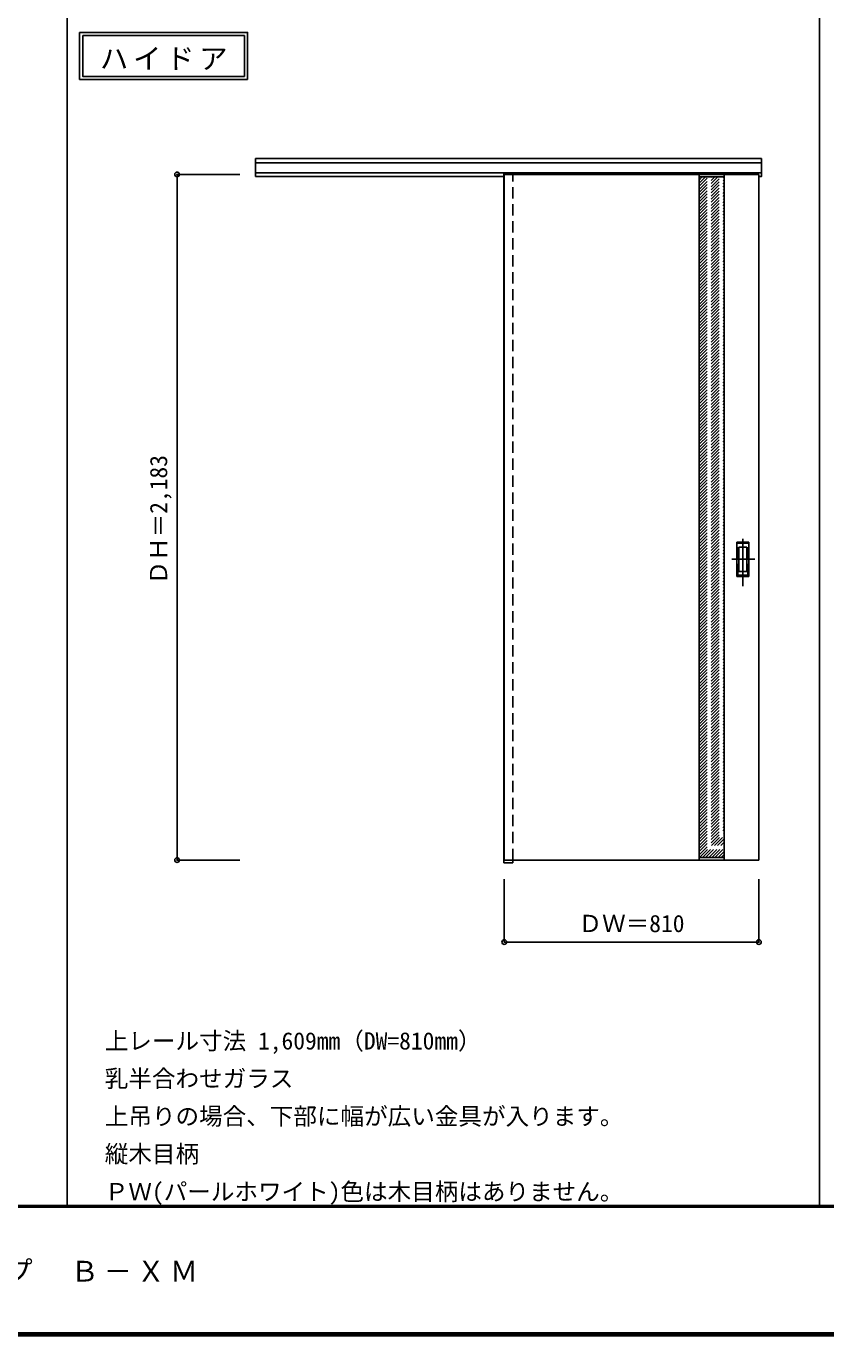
# Model space of a CAD drawing. Units: millimetres, scale not verified. Extents: x -6000 to 5700, y -4307 to 4175.
# Drawn here: x -3046 to -502, y -4205 to -36 of the extents above; entities that cross this region are included whole.
import ezdxf
from ezdxf.enums import TextEntityAlignment as Align

# ---------------------------------------------------------------- set-up
doc = ezdxf.new("R2010")
doc.units = ezdxf.units.MM
doc.header["$LTSCALE"] = 30
doc.header["$PDMODE"] = 32
doc.header["$PDSIZE"] = 15
doc.linetypes.add('CHAIN1', pattern=[8, 5, -1, 1, -1])
doc.linetypes.add('DASHED1', pattern=[1.8, 1.2, -0.6])
for name, color, linetype in [('0-2_扉', 3, 'Continuous'), ('0-3_仕上げ', 3, 'Continuous'), ('0-4_枠', 3, 'Continuous'), ('0-6_引手', 7, 'Continuous'), ('0-A_文字', 7, 'Continuous'), ('0-B_寸法', 4, 'Continuous'), ('0-C_ハッチ', 4, 'DASHED1'), ('F-1_枠', 6, 'Continuous'), ('F-A_文字', 7, 'Continuous')]:
    doc.layers.add(name, color=color, linetype=linetype)
doc.styles.add('ＭＳ ゴシック', font='')
doc.styles.get('ＭＳ ゴシック').set_extended_font_data('MS Gothic')

msp = doc.modelspace()

# ---------------------------------------------------------------- linework, layer by layer
at = {"layer": '0-2_扉', "color": 4, "linetype": 'DASHED1'}
msp.add_line((-1525, -507.25), (-1525, -511.25), dxfattribs=at)
at = {"layer": '0-2_扉'}
for p, q in [((-1525, -507.25), (-1525, -2690.25)), ((-1525, -507.25), (-715, -507.25)), ((-715, -2690.25), (-715, -507.25)), ((-1525, -2690.25), (-715, -2690.25))]:
    msp.add_line(p, q, dxfattribs=at)
at = {"layer": '0-3_仕上げ'}
for p, q in [((-905, -2690.47), (-905, -507.25)), ((-825, -2690.47), (-825, -507.25))]:
    msp.add_line(p, q, dxfattribs=at)
at = {"layer": '0-3_仕上げ', "color": 7}
for p, q in [((-905, -515.25), (-825, -515.25)), ((-905, -2682.47), (-825, -2682.47))]:
    msp.add_line(p, q, dxfattribs=at)
at = {"layer": '0-4_枠'}
for p, q in [((-2316, -457.25), (-707, -457.25)), ((-2316, -514.25), (-2316, -457.25)), ((-2316, -470.25), (-707, -470.25)), ((-2316, -502.25), (-707, -502.25)), ((-2316, -514.25), (-1525, -514.25)), ((-1526, -502.25), (-1526, -2699.25)), ((-1498, -507.25), (-1498, -502.25)), ((-1526, -2699.25), (-1498, -2699.25)), ((-1498, -2690.25), (-1498, -2699.25))]:
    msp.add_line(p, q, dxfattribs=at)
at = {"layer": '0-4_枠', "color": 4, "linetype": 'DASHED1'}
msp.add_line((-1498, -2690.25), (-1498, -507.25), dxfattribs=at)
at = {"layer": '0-4_枠'}
msp.add_lwpolyline([(-715, -514.25), (-707, -514.25), (-707, -457.25)], dxfattribs=at)
at = {"layer": '0-6_引手', "linetype": 'CHAIN1'}
for p, q in [((-766, -1817.98), (-766, -1647.13)), ((-727.93, -1732.75), (-800.44, -1732.75))]:
    msp.add_line(p, q, dxfattribs=at)
at = {"layer": '0-6_引手'}
for p, q in [((-747, -1677.75), (-785, -1677.75)), ((-785, -1787.75), (-785, -1677.75)), ((-753.5, -1693.75), (-778.5, -1693.75)), ((-778.5, -1771.75), (-778.5, -1693.75)), ((-753.5, -1771.75), (-753.5, -1693.75)), ((-747, -1787.75), (-747, -1677.75)), ((-747, -1787.75), (-785, -1787.75)), ((-753.5, -1771.75), (-778.5, -1771.75))]:
    msp.add_line(p, q, dxfattribs=at)
at = {"layer": '0-6_引手', "linetype": 'DASHED1'}
for p, q in [((-782, -1783.75), (-782, -1681.75)), ((-750, -1783.75), (-782, -1783.75))]:
    msp.add_line(p, q, dxfattribs=at)
msp.add_lwpolyline([(-750, -1783.75), (-750, -1681.75), (-782, -1681.75)], dxfattribs=at)
at = {"layer": '0-A_文字'}
for p, q in [((-2876, -55.5), (-2876, -205.5)), ((-2866, -65.5), (-2351.67, -65.5)), ((-2351.67, -65.5), (-2351.67, -195.5)), ((-2876, -205.5), (-2341.67, -205.5))]:
    msp.add_line(p, q, dxfattribs=at)
for points in [[(-2876, -55.5), (-2341.67, -55.5), (-2341.67, -205.5)], [(-2866, -65.5), (-2866, -195.5), (-2351.67, -195.5)]]:
    msp.add_lwpolyline(points, dxfattribs=at)
at = {"layer": '0-B_寸法'}
for p, q in [((-2566, -507.25), (-2566, -2690.25)), ((-2566, -507.25), (-2366, -507.25)), ((-2566, -2690.25), (-2366, -2690.25)), ((-1525, -2951.25), (-1525, -2751.25)), ((-715, -2951.25), (-715, -2751.25)), ((-715, -2951.25), (-1525, -2951.25))]:
    msp.add_line(p, q, dxfattribs=at)
at = {"layer": '0-B_寸法', "color": 7}
for p in [(-2566, -507.25), (-2566, -2690.25), (-1525, -2951.25), (-715, -2951.25)]:
    msp.add_point(p, dxfattribs=at)
at = {"layer": '0-C_ハッチ'}
for p, q in [((-905, -515.39), (-904.86, -515.25)), ((-905, -594.59), (-825.66, -515.25)), ((-905, -584.69), (-835.56, -515.25)), ((-905, -564.89), (-855.36, -515.25)), ((-905, -574.79), (-845.46, -515.25)), ((-905, -545.09), (-875.16, -515.25)), ((-905, -554.99), (-865.26, -515.25)), ((-905, -525.29), (-894.96, -515.25)), ((-905, -535.19), (-885.06, -515.25)), ((-905, -604.49), (-825, -524.49)), ((-905, -614.38), (-825, -534.38)), ((-905, -624.28), (-825, -544.28)), ((-905, -634.18), (-825, -554.18)), ((-905, -644.08), (-825, -564.08)), ((-905, -653.98), (-825, -573.98)), ((-905, -663.88), (-825, -583.88)), ((-905, -673.78), (-825, -593.78)), ((-905, -683.68), (-825, -603.68)), ((-905, -693.58), (-825, -613.58)), ((-905, -703.48), (-825, -623.48)), ((-905, -713.38), (-825, -633.38)), ((-905, -723.28), (-825, -643.28)), ((-905, -733.18), (-825, -653.18)), ((-905, -743.08), (-825, -663.08)), ((-905, -752.98), (-825, -672.98)), ((-905, -762.88), (-825, -682.88)), ((-905, -772.78), (-825, -692.78)), ((-905, -782.68), (-825, -702.68)), ((-905, -792.58), (-825, -712.58)), ((-905, -802.48), (-825, -722.48)), ((-905, -812.37), (-825, -732.37)), ((-905, -822.27), (-825, -742.27)), ((-905, -832.17), (-825, -752.17)), ((-905, -842.07), (-825, -762.07)), ((-905, -851.97), (-825, -771.97)), ((-905, -861.87), (-825, -781.87)), ((-905, -871.77), (-825, -791.77)), ((-905, -881.67), (-825, -801.67)), ((-905, -891.57), (-825, -811.57)), ((-905, -901.47), (-825, -821.47)), ((-905, -911.37), (-825, -831.37)), ((-905, -921.27), (-825, -841.27)), ((-905, -931.17), (-825, -851.17)), ((-905, -941.07), (-825, -861.07)), ((-905, -950.97), (-825, -870.97)), ((-905, -960.87), (-825, -880.87)), ((-905, -970.77), (-825, -890.77)), ((-905, -980.67), (-825, -900.67)), ((-905, -990.57), (-825, -910.57)), ((-905, -1000.47), (-825, -920.47)), ((-905, -1010.36), (-825, -930.36)), ((-905, -1020.26), (-825, -940.26)), ((-905, -1030.16), (-825, -950.16)), ((-905, -1040.06), (-825, -960.06)), ((-905, -1049.96), (-825, -969.96)), ((-905, -1059.86), (-825, -979.86)), ((-905, -1069.76), (-825, -989.76)), ((-905, -1079.66), (-825, -999.66)), ((-905, -1089.56), (-825, -1009.56)), ((-905, -1099.46), (-825, -1019.46)), ((-905, -1109.36), (-825, -1029.36)), ((-905, -1119.26), (-825, -1039.26)), ((-905, -1129.16), (-825, -1049.16)), ((-905, -1139.06), (-825, -1059.06)), ((-905, -1148.96), (-825, -1068.96)), ((-905, -1158.86), (-825, -1078.86)), ((-905, -1168.76), (-825, -1088.76)), ((-905, -1178.66), (-825, -1098.66)), ((-905, -1188.56), (-825, -1108.56)), ((-905, -1198.46), (-825, -1118.46)), ((-905, -1208.35), (-825, -1128.35)), ((-905, -1218.25), (-825, -1138.25)), ((-905, -1228.15), (-825, -1148.15)), ((-905, -1238.05), (-825, -1158.05)), ((-905, -1247.95), (-825, -1167.95)), ((-905, -1257.85), (-825, -1177.85)), ((-905, -1267.75), (-825, -1187.75)), ((-905, -1277.65), (-825, -1197.65)), ((-905, -1287.55), (-825, -1207.55)), ((-905, -1297.45), (-825, -1217.45)), ((-905, -1307.35), (-825, -1227.35)), ((-905, -1317.25), (-825, -1237.25)), ((-905, -1327.15), (-825, -1247.15)), ((-905, -1337.05), (-825, -1257.05)), ((-905, -1346.95), (-825, -1266.95)), ((-905, -1356.85), (-825, -1276.85)), ((-905, -1366.75), (-825, -1286.75)), ((-905, -1376.65), (-825, -1296.65)), ((-905, -1386.55), (-825, -1306.55)), ((-905, -1396.45), (-825, -1316.45)), ((-905, -1406.34), (-825, -1326.34)), ((-905, -1416.24), (-825, -1336.24)), ((-905, -1426.14), (-825, -1346.14)), ((-905, -1436.04), (-825, -1356.04)), ((-905, -1445.94), (-825, -1365.94)), ((-905, -1455.84), (-825, -1375.84)), ((-905, -1465.74), (-825, -1385.74)), ((-905, -1475.64), (-825, -1395.64)), ((-905, -1485.54), (-825, -1405.54)), ((-905, -1495.44), (-825, -1415.44)), ((-905, -1505.34), (-825, -1425.34)), ((-905, -1515.24), (-825, -1435.24)), ((-905, -1525.14), (-825, -1445.14)), ((-905, -1535.04), (-825, -1455.04)), ((-905, -1544.94), (-825, -1464.94)), ((-905, -1554.84), (-825, -1474.84)), ((-905, -1564.74), (-825, -1484.74)), ((-905, -1574.64), (-825, -1494.64)), ((-905, -1584.54), (-825, -1504.54)), ((-905, -1594.43), (-825, -1514.43)), ((-905, -1604.33), (-825, -1524.33)), ((-905, -1614.23), (-825, -1534.23)), ((-905, -1624.13), (-825, -1544.13)), ((-905, -1634.03), (-825, -1554.03)), ((-905, -1643.93), (-825, -1563.93)), ((-905, -1653.83), (-825, -1573.83)), ((-905, -1663.73), (-825, -1583.73)), ((-905, -1673.63), (-825, -1593.63)), ((-905, -1683.53), (-825, -1603.53)), ((-905, -1693.43), (-825, -1613.43)), ((-905, -1703.33), (-825, -1623.33)), ((-905, -1713.23), (-825, -1633.23)), ((-905, -1723.13), (-825, -1643.13)), ((-905, -1733.03), (-825, -1653.03)), ((-905, -1742.93), (-825, -1662.93)), ((-905, -1752.83), (-825, -1672.83)), ((-905, -1762.73), (-825, -1682.73)), ((-905, -1772.63), (-825, -1692.63)), ((-905, -1782.53), (-825, -1702.53)), ((-905, -1792.42), (-825, -1712.42)), ((-905, -1802.32), (-825, -1722.32)), ((-905, -1812.22), (-825, -1732.22)), ((-905, -1822.12), (-825, -1742.12)), ((-905, -1832.02), (-825, -1752.02)), ((-905, -1841.92), (-825, -1761.92)), ((-905, -1851.82), (-825, -1771.82)), ((-905, -1861.72), (-825, -1781.72)), ((-905, -1871.62), (-825, -1791.62)), ((-905, -1881.52), (-825, -1801.52)), ((-905, -1891.42), (-825, -1811.42)), ((-905, -1901.32), (-825, -1821.32)), ((-905, -1911.22), (-825, -1831.22)), ((-905, -1921.12), (-825, -1841.12)), ((-905, -1931.02), (-825, -1851.02)), ((-905, -1940.92), (-825, -1860.92)), ((-905, -1950.82), (-825, -1870.82)), ((-905, -1960.72), (-825, -1880.72)), ((-905, -1970.62), (-825, -1890.62)), ((-905, -1980.52), (-825, -1900.52)), ((-905, -1990.41), (-825, -1910.41)), ((-905, -2000.31), (-825, -1920.31)), ((-905, -2010.21), (-825, -1930.21)), ((-905, -2020.11), (-825, -1940.11)), ((-905, -2030.01), (-825, -1950.01)), ((-905, -2039.91), (-825, -1959.91)), ((-905, -2049.81), (-825, -1969.81)), ((-905, -2059.71), (-825, -1979.71)), ((-905, -2069.61), (-825, -1989.61)), ((-905, -2079.51), (-825, -1999.51)), ((-905, -2089.41), (-825, -2009.41)), ((-905, -2099.31), (-825, -2019.31)), ((-905, -2109.21), (-825, -2029.21)), ((-905, -2119.11), (-825, -2039.11)), ((-905, -2129.01), (-825, -2049.01)), ((-905, -2138.91), (-825, -2058.91)), ((-905, -2148.81), (-825, -2068.81)), ((-905, -2158.71), (-825, -2078.71)), ((-905, -2168.61), (-825, -2088.61)), ((-905, -2178.51), (-825, -2098.51)), ((-905, -2188.4), (-825, -2108.4)), ((-905, -2198.3), (-825, -2118.3)), ((-905, -2208.2), (-825, -2128.2)), ((-905, -2218.1), (-825, -2138.1)), ((-905, -2228), (-825, -2148)), ((-905, -2237.9), (-825, -2157.9)), ((-905, -2247.8), (-825, -2167.8)), ((-905, -2257.7), (-825, -2177.7)), ((-905, -2267.6), (-825, -2187.6)), ((-905, -2277.5), (-825, -2197.5)), ((-905, -2287.4), (-825, -2207.4)), ((-905, -2297.3), (-825, -2217.3)), ((-905, -2307.2), (-825, -2227.2)), ((-905, -2317.1), (-825, -2237.1)), ((-905, -2327), (-825, -2247)), ((-905, -2336.9), (-825, -2256.9)), ((-905, -2346.8), (-825, -2266.8)), ((-905, -2356.7), (-825, -2276.7)), ((-905, -2366.6), (-825, -2286.6)), ((-905, -2376.5), (-825, -2296.5)), ((-905, -2386.39), (-825, -2306.39)), ((-905, -2396.29), (-825, -2316.29)), ((-905, -2406.19), (-825, -2326.19)), ((-905, -2416.09), (-825, -2336.09)), ((-905, -2425.99), (-825, -2345.99)), ((-905, -2435.89), (-825, -2355.89)), ((-905, -2445.79), (-825, -2365.79)), ((-905, -2455.69), (-825, -2375.69)), ((-905, -2465.59), (-825, -2385.59)), ((-905, -2475.49), (-825, -2395.49)), ((-905, -2485.39), (-825, -2405.39)), ((-905, -2495.29), (-825, -2415.29)), ((-905, -2505.19), (-825, -2425.19)), ((-905, -2515.09), (-825, -2435.09)), ((-905, -2524.99), (-825, -2444.99)), ((-905, -2534.89), (-825, -2454.89)), ((-905, -2544.79), (-825, -2464.79)), ((-905, -2554.69), (-825, -2474.69)), ((-905, -2564.59), (-825, -2484.59)), ((-905, -2574.48), (-825, -2494.48)), ((-905, -2584.38), (-825, -2504.38)), ((-905, -2594.28), (-825, -2514.28)), ((-905, -2604.18), (-825, -2524.18)), ((-905, -2614.08), (-825, -2534.08)), ((-905, -2623.98), (-825, -2543.98)), ((-905, -2633.88), (-825, -2553.88)), ((-905, -2643.78), (-825, -2563.78)), ((-905, -2653.68), (-825, -2573.68)), ((-905, -2663.58), (-825, -2583.58)), ((-905, -2673.48), (-825, -2593.48)), ((-904.09, -2682.47), (-825, -2603.38)), ((-894.19, -2682.47), (-825, -2613.28)), ((-884.29, -2682.47), (-825, -2623.18)), ((-874.39, -2682.47), (-825, -2633.08)), ((-864.49, -2682.47), (-825, -2642.98)), ((-854.59, -2682.47), (-825, -2652.88)), ((-844.69, -2682.47), (-825, -2662.78)), ((-834.79, -2682.47), (-825, -2672.68))]:
    msp.add_line(p, q, dxfattribs=at)
at = {"layer": 'F-1_枠'}
for p, q in [((-2916, -3790), (-2916, 4175)), ((-522, -3790), (-522, 4175)), ((5700, -3790), (-6000, -3790)), ((5700, -3795), (-6000, -3795)), ((5700, -4195), (-6000, -4195)), ((5700, -4200), (-6000, -4200)), ((5700, -4205), (-6000, -4205))]:
    msp.add_line(p, q, dxfattribs=at)

# ---------------------------------------------------------------- texts
at = {"layer": '0-A_文字', "style": 'ＭＳ ゴシック'}
for s, p in [('上レール寸法 1,609mm（DW=810mm）', (-2796, -3310)), ('乳半合わせガラス', (-2796, -3430)), ('上吊りの場合、下部に幅が広い金具が入ります。', (-2796, -3550)), ('縦木目柄', (-2796, -3670)), ('ＰＷ(パールホワイト)色は木目柄はありません。', (-2796, -3790))]:
    msp.add_text(s, height=54.99, dxfattribs=at).set_placement(p, align=Align.BOTTOM_LEFT)
at = {"layer": '0-A_文字', "insert": (-2811.34, -175.5), "char_height": 65.98, "attachment_point": 7, "style": 'ＭＳ ゴシック'}
msp.add_mtext('\\T1.17;ハイドア', dxfattribs=at)
at = {"layer": '0-B_寸法', "color": 7, "style": 'ＭＳ ゴシック'}
msp.add_text('ＤＨ＝2,183', height=54.99, rotation=90, dxfattribs=at).set_placement((-2581, -1813), align=Align.BOTTOM_LEFT)
msp.add_text('ＤＷ＝810', height=54.99, dxfattribs=at).set_placement((-1288.75, -2936.25), align=Align.BOTTOM_LEFT)
at = {"layer": 'F-A_文字', "insert": (-5221.43, -4040), "char_height": 65.98, "attachment_point": 7, "style": 'ＭＳ ゴシック'}
msp.add_mtext('\\T1.17;ドレタス\u3000アウトセット引き戸\u3000上吊りタイプ\u3000Ｂ－ＸＭ', dxfattribs=at)

doc.saveas('drawing.dxf')
